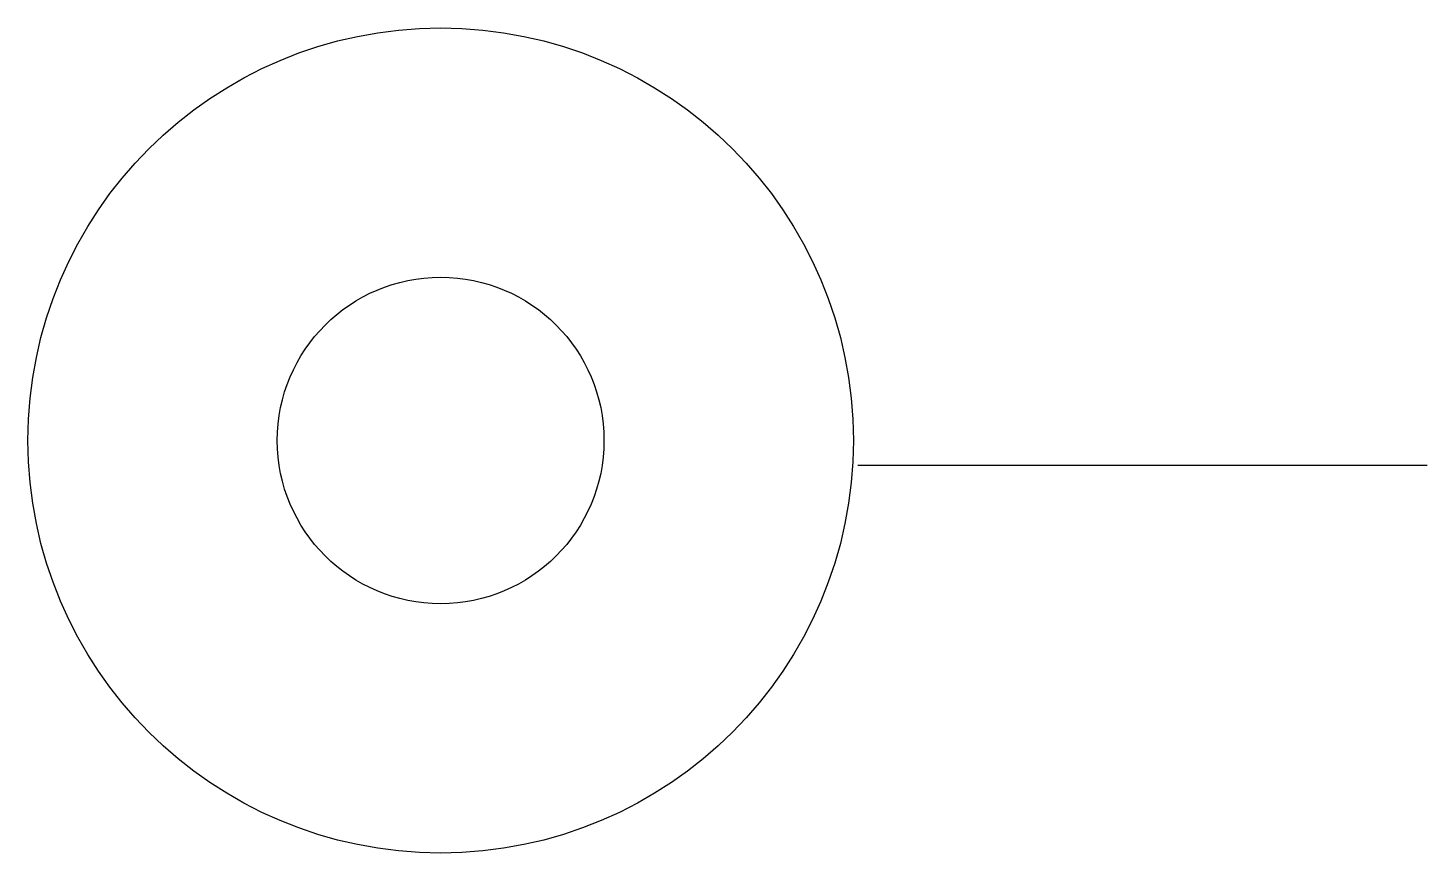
# Model space of a CAD drawing. Header units: millimetres. Extents: x -1.54 to 3.54, y -1.41 to 1.59.
import ezdxf

# ---------------------------------------------------------------- set-up
doc = ezdxf.new("R2010")
doc.units = ezdxf.units.MM

msp = doc.modelspace()

# ---------------------------------------------------------------- linework, layer by layer
msp.add_line((1.4756, 0.0034), (3.5441, 0.0034))
for radius in [1.5, 0.5937]:
    msp.add_circle((-0.0411, 0.093), radius)

doc.saveas('drawing.dxf')
